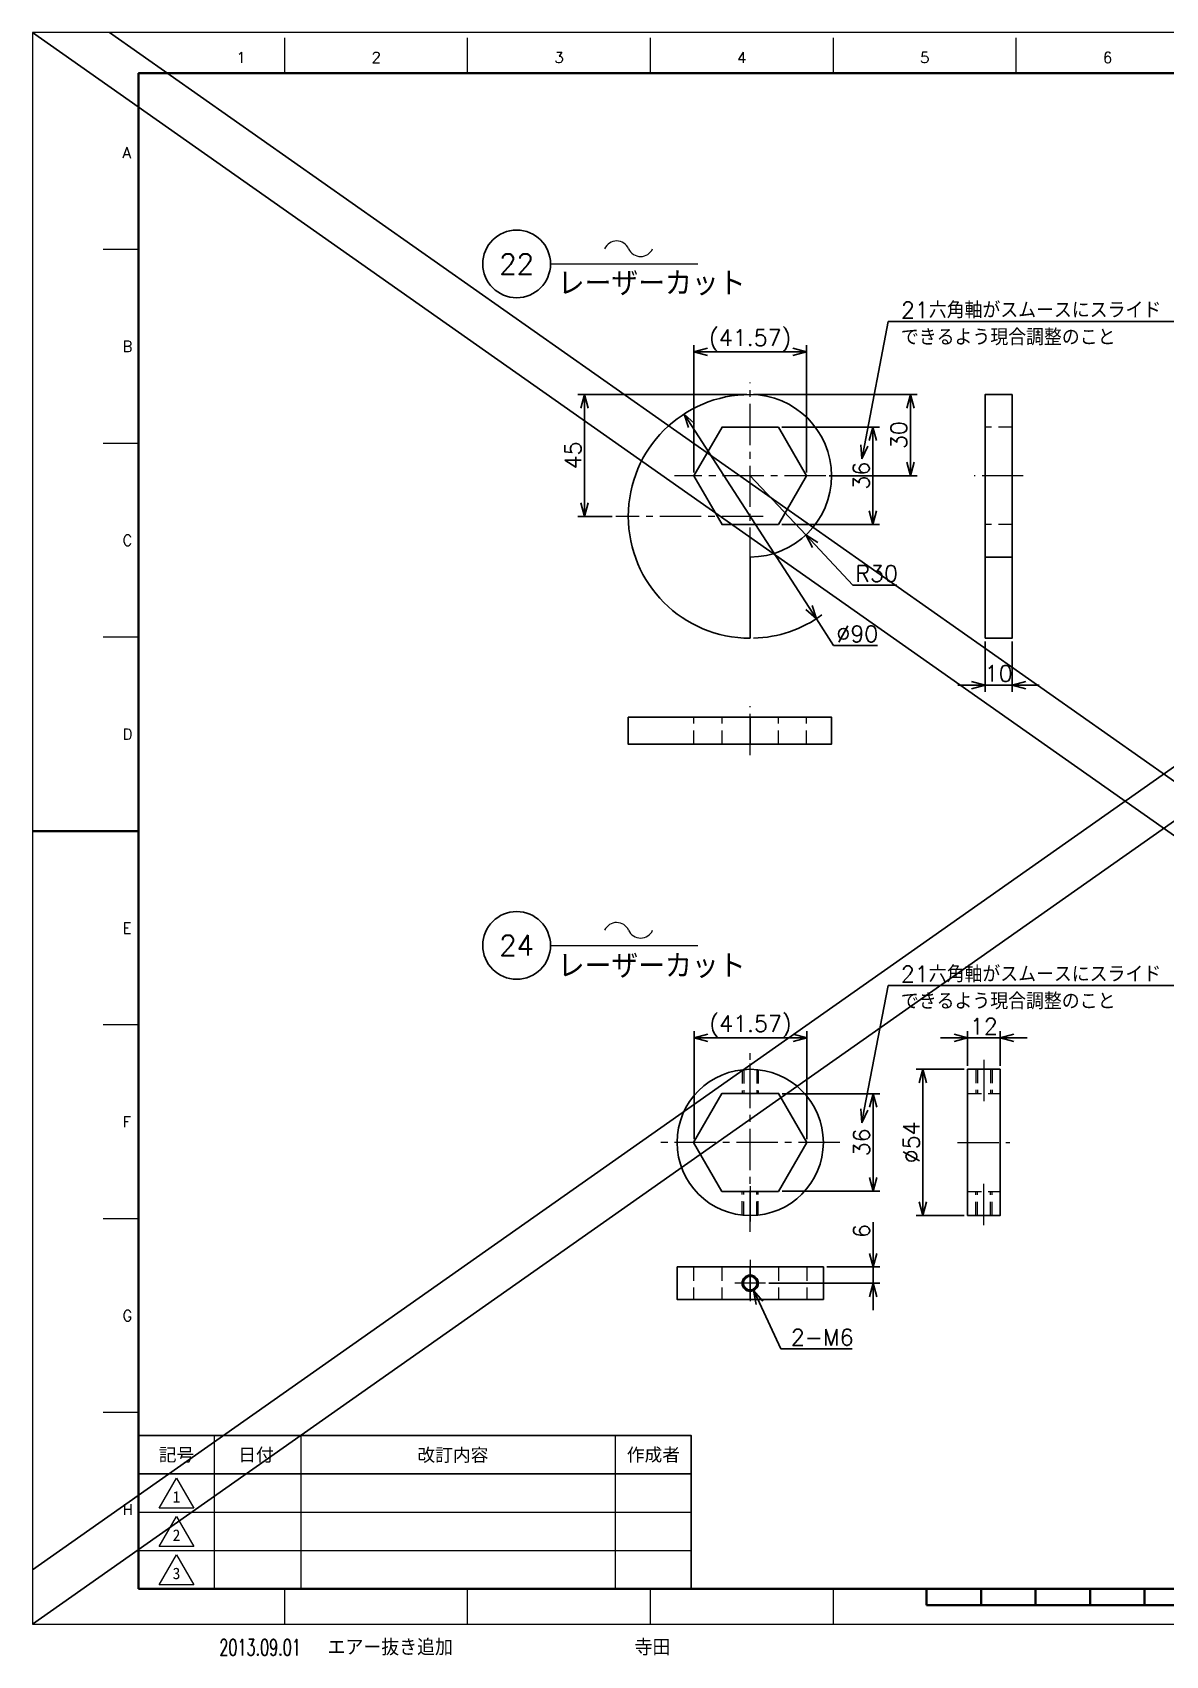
# Model space of a CAD drawing. Header units: millimetres. Extents: x 0 to 1791, y -12 to 588.
# Drawn here: x 0 to 418, y -12 to 588 of the extents above; entities that cross this region are included whole.
import ezdxf
from ezdxf import colors
from ezdxf.entities.mleader import LeaderData, LeaderLine
from ezdxf.enums import TextEntityAlignment as Align
from ezdxf.math import Vec2, Vec3

# ---------------------------------------------------------------- set-up
doc = ezdxf.new("R2010")
doc.units = ezdxf.units.MM
doc.header["$LTSCALE"] = 0.8
doc.header["$PDMODE"] = 99
doc.header["$PDSIZE"] = 1
doc.linetypes.add('CENTER2', pattern=[28.575, 19.05, -3.175, 3.175, -3.175])
doc.linetypes.add('HIDDEN', pattern=[9.525, 6.35, -3.175])
for name, color, linetype, lineweight in [('04_HIDDEN', 2, 'HIDDEN', 13), ('05_CENTER', 4, 'CENTER2', 13), ('08_DIM', 3, 'Continuous', 13), ('90_FRAME', 5, 'Continuous', 35)]:
    doc.layers.add(name, color=color, linetype=linetype, lineweight=lineweight)
doc.layers.add('10_DRAFT', color=8, linetype='Continuous', lineweight=0, plot=False)
doc.layers.add('91_BLANK', color=5, linetype='Continuous', lineweight=0, plot=False)
doc.styles.add('KSS_TXT', font='txt.shx', dxfattribs={"bigfont": 'extfont2.shx'})
doc.styles.add('MS_G', font='MS Gothic.ttf')
doc.styles.get("Standard").update_dxf_attribs({"font": 'txt.shx', "bigfont": 'extfont2.shx'})
doc.styles.add('表題用', font='MS PGothic.ttf')
doc.dimstyles.new('KSS_DIM', dxfattribs={"dimscale": 2, "dimtxt": 3, "dimasz": 2.5, "dimexe": 1.25, "dimexo": 0.625, "dimtad": 1, "dimdsep": 46, "dimtxsty": 'KSS_TXT', "dimblk": 'OPEN30', "dimcen": 0, "dimazin": 2, "dimtfac": 0.75, "dimtmove": 0, "dimatfit": 3, "dimldrblk": 'OPEN30', "dimfxl": 1.25, "dimtolj": 1, "dimarcsym": 0})
doc.dimstyles.new('KSS_DIM$3', dxfattribs={"dimscale": 2, "dimtxt": 3, "dimasz": 2.5, "dimexe": 1.25, "dimexo": 0.625, "dimtad": 1, "dimtih": 1, "dimtoh": 1, "dimdsep": 46, "dimtxsty": 'KSS_TXT', "dimblk": 'OPEN30', "dimcen": 0, "dimazin": 2, "dimtfac": 0.75, "dimtofl": 0, "dimtmove": 0, "dimatfit": 3, "dimldrblk": 'OPEN30', "dimfxl": 1.25, "dimtolj": 1, "dimarcsym": 0})
doc.dimstyles.new('KSS_DIM$4', dxfattribs={"dimscale": 2, "dimtxt": 3, "dimasz": 2.5, "dimexe": 1.25, "dimexo": 0.625, "dimtad": 1, "dimtih": 1, "dimtoh": 1, "dimdsep": 46, "dimtxsty": 'KSS_TXT', "dimblk": 'OPEN30', "dimcen": 0, "dimse1": 1, "dimazin": 2, "dimtfac": 0.75, "dimtofl": 0, "dimtmove": 0, "dimatfit": 3, "dimldrblk": 'OPEN30', "dimfxl": 1.25, "dimtolj": 1, "dimarcsym": 0})

# ---------------------------------------------------------------- blocks, each defined once
blk = doc.blocks.new('AM_BALLOON1')
at = {"transparency": 16777216}
blk.add_circle((0, 0), 5, dxfattribs=at)
blk.add_attdef('B_NUMBER', text='', height=3, dxfattribs=at).set_placement((0, 0), align=Align.MIDDLE_CENTER)
blk = doc.blocks.new('_OPEN')
at = {"color": 0, "linetype": 'ByBlock'}
for p, q in [((-1, 0.17), (0, 0)), ((0, 0), (-1, -0.17)), ((0, 0), (-1, 0))]:
    blk.add_line(p, q, dxfattribs=at)
blk = doc.blocks.new('p1ba05')
for centre, start, end in [((-2.95, 0.29), 24.2276, 155.5758), ((0, 1.62), 204.2276, 335.5758)]:
    blk.add_arc(centre, 1.62, start, end)
blk = doc.blocks.new('M6tz')
at = {"color": 0}
for radius in [3, 2.5]:
    blk.add_circle((0, 0), radius, dxfattribs=at)
at = {"layer": '05_CENTER'}
for p, q in [((5.68, 0), (-5.68, 0)), ((0, -5.68), (0, 5.68))]:
    blk.add_line(p, q, dxfattribs=at)
blk = doc.blocks.new('_Open30')
at = {"color": 0, "linetype": 'ByBlock', "lineweight": -2}
for p, q in [((-1, 0.27), (0, 0)), ((0, 0), (-1, -0.27)), ((0, 0), (-1, 0))]:
    blk.add_line(p, q, dxfattribs=at)
blk = doc.blocks.new('*D143')
at = {"layer": '08_DIM', "color": 0, "lineweight": -2, "transparency": 16777216}
for p, q in [((302.8, 383.65), (288.86, 398.5)), ((319.05, 383.65), (302.8, 383.65))]:
    blk.add_line(p, q, dxfattribs=at)
at = {"layer": 'Defpoints', "color": 0, "transparency": 16777216}
for p in [(264.9, 424.01), (285.44, 402.14)]:
    blk.add_point(p, dxfattribs=at)
at = {"layer": '08_DIM', "color": 0, "lineweight": -2, "transparency": 16777216, "xscale": 5, "yscale": 5, "zscale": 5, "rotation": 133.2073344982006}
blk.add_blockref('_Open30', (285.44, 402.14), dxfattribs=at)
at = {"layer": '08_DIM', "color": 0, "transparency": 16777216, "insert": (311.55, 387.9), "char_height": 6, "attachment_point": 5, "style": 'KSS_TXT'}
blk.add_mtext('\\A1;R30', dxfattribs=at)
blk = doc.blocks.new('*D144')
at = {"layer": '08_DIM', "color": 0, "lineweight": -2, "transparency": 16777216}
for p, q in [((276.54, 442.01), (312.63, 442.01)), ((310.13, 437.01), (310.13, 411.01)), ((276.54, 406.01), (312.63, 406.01))]:
    blk.add_line(p, q, dxfattribs=at)
at = {"layer": 'Defpoints', "color": 0, "transparency": 16777216}
for p in [(275.29, 442.01), (275.29, 406.01), (310.13, 406.01)]:
    blk.add_point(p, dxfattribs=at)
at = {"layer": '08_DIM', "color": 0, "lineweight": -2, "transparency": 16777216, "xscale": 5, "yscale": 5, "zscale": 5}
for p, rotation in [((310.13, 442.01), 90), ((310.13, 406.01), 270)]:
    blk.add_blockref('_Open30', p, dxfattribs=dict(at, rotation=rotation))
at = {"layer": '08_DIM', "color": 0, "transparency": 16777216, "insert": (305.88, 424.01), "char_height": 6, "attachment_point": 5, "rotation": 90, "style": 'KSS_TXT'}
blk.add_mtext('\\A1;36', dxfattribs=at)
blk = doc.blocks.new('*D145')
at = {"layer": '08_DIM', "color": 0, "lineweight": -2, "transparency": 16777216}
for p, q in [((266.15, 454.01), (326.51, 454.01)), ((324.01, 429.01), (324.01, 449.01)), ((294.06, 424.01), (326.51, 424.01))]:
    blk.add_line(p, q, dxfattribs=at)
at = {"layer": 'Defpoints', "color": 0, "transparency": 16777216}
for p in [(264.9, 454.01), (324.01, 454.01), (292.81, 424.01)]:
    blk.add_point(p, dxfattribs=at)
at = {"layer": '08_DIM', "color": 0, "lineweight": -2, "transparency": 16777216, "xscale": 5, "yscale": 5, "zscale": 5}
for p, rotation in [((324.01, 454.01), 90), ((324.01, 424.01), 270)]:
    blk.add_blockref('_Open30', p, dxfattribs=dict(at, rotation=rotation))
at = {"layer": '08_DIM', "color": 0, "transparency": 16777216, "insert": (319.76, 439.01), "char_height": 6, "attachment_point": 5, "rotation": 90, "style": 'KSS_TXT'}
blk.add_mtext('\\A1;30', dxfattribs=at)
blk = doc.blocks.new('*D146')
at = {"layer": '08_DIM', "color": 0, "lineweight": -2, "transparency": 16777216}
for p, q in [((244.11, 425.26), (244.11, 472.24)), ((280.68, 469.74), (249.11, 469.74)), ((285.68, 425.26), (285.68, 472.24))]:
    blk.add_line(p, q, dxfattribs=at)
at = {"layer": 'Defpoints', "color": 0, "transparency": 16777216}
for p in [(244.11, 469.74), (244.11, 424.01), (285.68, 424.01)]:
    blk.add_point(p, dxfattribs=at)
at = {"layer": '08_DIM', "color": 0, "lineweight": -2, "transparency": 16777216, "xscale": 5, "yscale": 5, "zscale": 5, "rotation": 180}
blk.add_blockref('_Open30', (244.11, 469.74), dxfattribs=at)
at = {"layer": '08_DIM', "color": 0, "lineweight": -2, "transparency": 16777216, "xscale": 5, "yscale": 5, "zscale": 5}
blk.add_blockref('_Open30', (285.68, 469.74), dxfattribs=at)
at = {"layer": '08_DIM', "color": 0, "transparency": 16777216, "insert": (264.9, 473.99), "char_height": 6, "attachment_point": 5, "style": 'KSS_TXT'}
blk.add_mtext('\\A1;(41.57)', dxfattribs=at)
blk = doc.blocks.new('*D147')
at = {"layer": '08_DIM', "color": 0, "lineweight": -2, "transparency": 16777216}
for p, q in [((351.57, 362.76), (351.57, 344.23)), ((361.57, 362.76), (361.57, 344.23)), ((346.57, 346.73), (341.57, 346.73)), ((361.57, 346.73), (351.57, 346.73)), ((366.57, 346.73), (371.57, 346.73))]:
    blk.add_line(p, q, dxfattribs=at)
at = {"layer": 'Defpoints', "color": 0, "transparency": 16777216}
for p in [(351.57, 364.01), (361.57, 364.01), (351.57, 346.73)]:
    blk.add_point(p, dxfattribs=at)
at = {"layer": '08_DIM', "color": 0, "lineweight": -2, "transparency": 16777216, "xscale": 5, "yscale": 5, "zscale": 5}
blk.add_blockref('_Open30', (351.57, 346.73), dxfattribs=at)
at = {"layer": '08_DIM', "color": 0, "lineweight": -2, "transparency": 16777216, "xscale": 5, "yscale": 5, "zscale": 5, "rotation": 180}
blk.add_blockref('_Open30', (361.57, 346.73), dxfattribs=at)
at = {"layer": '08_DIM', "color": 0, "transparency": 16777216, "insert": (356.57, 350.98), "char_height": 6, "attachment_point": 5, "style": 'KSS_TXT'}
blk.add_mtext('\\A1;10', dxfattribs=at)
blk = doc.blocks.new('*D148')
at = {"layer": '08_DIM', "color": 0, "lineweight": -2, "transparency": 16777216}
for p, q in [((263.65, 454.01), (201.29, 454.01)), ((203.79, 414.01), (203.79, 449.01)), ((214.01, 409.01), (201.29, 409.01))]:
    blk.add_line(p, q, dxfattribs=at)
at = {"layer": 'Defpoints', "color": 0, "transparency": 16777216}
for p in [(203.79, 454.01), (264.9, 454.01), (215.26, 409.01)]:
    blk.add_point(p, dxfattribs=at)
at = {"layer": '08_DIM', "color": 0, "lineweight": -2, "transparency": 16777216, "xscale": 5, "yscale": 5, "zscale": 5}
for p, rotation in [((203.79, 454.01), 90), ((203.79, 409.01), 270)]:
    blk.add_blockref('_Open30', p, dxfattribs=dict(at, rotation=rotation))
at = {"layer": '08_DIM', "color": 0, "transparency": 16777216, "insert": (199.54, 431.51), "char_height": 6, "attachment_point": 5, "rotation": 90, "style": 'KSS_TXT'}
blk.add_mtext('\\A1;45', dxfattribs=at)
blk = doc.blocks.new('*D149')
at = {"layer": '08_DIM', "color": 0, "lineweight": -2, "transparency": 16777216}
for p, q in [((243.2, 442.61), (286.6, 375.4)), ((289.31, 371.2), (295.66, 361.37)), ((295.66, 361.37), (311.91, 361.37))]:
    blk.add_line(p, q, dxfattribs=at)
blk.add_arc((264.9, 409.01), 45, 271.59155, 306.03568, dxfattribs=at)
at = {"layer": 'Defpoints', "color": 0, "transparency": 16777216}
for p in [(240.49, 446.81), (289.31, 371.2)]:
    blk.add_point(p, dxfattribs=at)
at = {"layer": '08_DIM', "color": 0, "lineweight": -2, "transparency": 16777216, "xscale": 5, "yscale": 5, "zscale": 5}
for p, rotation in [((240.49, 446.81), 122.8525800819199), ((289.31, 371.2), 302.8525800819199)]:
    blk.add_blockref('_Open30', p, dxfattribs=dict(at, rotation=rotation))
at = {"layer": '08_DIM', "color": 0, "transparency": 16777216, "insert": (304.41, 365.62), "char_height": 6, "attachment_point": 5, "style": 'KSS_TXT'}
blk.add_mtext('\\A1;%%C90', dxfattribs=at)
blk = doc.blocks.new('*D151')
at = {"layer": '08_DIM', "color": 0, "lineweight": -2, "transparency": 16777216}
for p, q in [((276.66, 195.84), (312.75, 195.84)), ((310.25, 190.84), (310.25, 164.84)), ((276.66, 159.84), (312.75, 159.84))]:
    blk.add_line(p, q, dxfattribs=at)
at = {"layer": 'Defpoints', "color": 0, "transparency": 16777216}
for p in [(275.41, 195.84), (275.41, 159.84), (310.25, 159.84)]:
    blk.add_point(p, dxfattribs=at)
at = {"layer": '08_DIM', "color": 0, "lineweight": -2, "transparency": 16777216, "xscale": 5, "yscale": 5, "zscale": 5}
for p, rotation in [((310.25, 195.84), 90), ((310.25, 159.84), 270)]:
    blk.add_blockref('_Open30', p, dxfattribs=dict(at, rotation=rotation))
at = {"layer": '08_DIM', "color": 0, "transparency": 16777216, "insert": (306, 177.84), "char_height": 6, "attachment_point": 5, "rotation": 90, "style": 'KSS_TXT'}
blk.add_mtext('\\A1;36', dxfattribs=at)
blk = doc.blocks.new('*D150')
at = {"layer": '08_DIM', "color": 0, "lineweight": -2, "transparency": 16777216}
for p, q in [((244.23, 179.09), (244.23, 218.96)), ((280.8, 216.46), (249.23, 216.46)), ((285.8, 179.09), (285.8, 218.96))]:
    blk.add_line(p, q, dxfattribs=at)
at = {"layer": 'Defpoints', "color": 0, "transparency": 16777216}
for p in [(244.23, 216.46), (244.23, 177.84), (285.8, 177.84)]:
    blk.add_point(p, dxfattribs=at)
at = {"layer": '08_DIM', "color": 0, "lineweight": -2, "transparency": 16777216, "xscale": 5, "yscale": 5, "zscale": 5, "rotation": 180}
blk.add_blockref('_Open30', (244.23, 216.46), dxfattribs=at)
at = {"layer": '08_DIM', "color": 0, "lineweight": -2, "transparency": 16777216, "xscale": 5, "yscale": 5, "zscale": 5}
blk.add_blockref('_Open30', (285.8, 216.46), dxfattribs=at)
at = {"layer": '08_DIM', "color": 0, "transparency": 16777216, "insert": (265.01, 220.71), "char_height": 6, "attachment_point": 5, "style": 'KSS_TXT'}
blk.add_mtext('\\A1;(41.57)', dxfattribs=at)
blk = doc.blocks.new('*D152')
at = {"layer": '08_DIM', "color": 0, "lineweight": -2, "transparency": 16777216}
for p, q in [((343.89, 204.84), (326.13, 204.84)), ((328.63, 199.84), (328.63, 155.84)), ((343.89, 150.84), (326.13, 150.84))]:
    blk.add_line(p, q, dxfattribs=at)
at = {"layer": 'Defpoints', "color": 0, "transparency": 16777216}
for p in [(345.14, 204.84), (328.63, 150.84), (345.14, 150.84)]:
    blk.add_point(p, dxfattribs=at)
at = {"layer": '08_DIM', "color": 0, "lineweight": -2, "transparency": 16777216, "xscale": 5, "yscale": 5, "zscale": 5}
for p, rotation in [((328.63, 204.84), 90), ((328.63, 150.84), 270)]:
    blk.add_blockref('_Open30', p, dxfattribs=dict(at, rotation=rotation))
at = {"layer": '08_DIM', "color": 0, "transparency": 16777216, "insert": (324.38, 177.84), "char_height": 6, "attachment_point": 5, "rotation": 90, "style": 'KSS_TXT'}
blk.add_mtext('\\A1;%%C54', dxfattribs=at)
blk = doc.blocks.new('*D153')
at = {"layer": '08_DIM', "color": 0, "lineweight": -2, "transparency": 16777216}
for p, q in [((340.14, 216.46), (335.14, 216.46)), ((345.14, 206.09), (345.14, 218.96)), ((357.14, 216.46), (345.14, 216.46)), ((357.14, 206.09), (357.14, 218.96)), ((362.14, 216.46), (367.14, 216.46))]:
    blk.add_line(p, q, dxfattribs=at)
at = {"layer": 'Defpoints', "color": 0, "transparency": 16777216}
for p in [(345.14, 216.46), (345.14, 204.84), (357.14, 204.84)]:
    blk.add_point(p, dxfattribs=at)
at = {"layer": '08_DIM', "color": 0, "lineweight": -2, "transparency": 16777216, "xscale": 5, "yscale": 5, "zscale": 5}
blk.add_blockref('_Open30', (345.14, 216.46), dxfattribs=at)
at = {"layer": '08_DIM', "color": 0, "lineweight": -2, "transparency": 16777216, "xscale": 5, "yscale": 5, "zscale": 5, "rotation": 180}
blk.add_blockref('_Open30', (357.14, 216.46), dxfattribs=at)
at = {"layer": '08_DIM', "color": 0, "transparency": 16777216, "insert": (351.14, 220.71), "char_height": 6, "attachment_point": 5, "style": 'KSS_TXT'}
blk.add_mtext('\\A1;12', dxfattribs=at)
blk = doc.blocks.new('*D154')
at = {"layer": '08_DIM', "color": 0, "lineweight": -2, "transparency": 16777216}
for p, q in [((310.26, 136.86), (310.26, 148.36)), ((293.15, 131.86), (312.76, 131.86)), ((310.26, 125.86), (310.26, 131.86)), ((271.82, 125.86), (312.76, 125.86)), ((310.26, 120.86), (310.26, 115.86))]:
    blk.add_line(p, q, dxfattribs=at)
at = {"layer": 'Defpoints', "color": 0, "transparency": 16777216}
for p in [(291.9, 131.86), (310.26, 131.86), (270.57, 125.86)]:
    blk.add_point(p, dxfattribs=at)
at = {"layer": '08_DIM', "color": 0, "lineweight": -2, "transparency": 16777216, "xscale": 5, "yscale": 5, "zscale": 5}
for p, rotation in [((310.26, 131.86), 270), ((310.26, 125.86), 90)]:
    blk.add_blockref('_Open30', p, dxfattribs=dict(at, rotation=rotation))
at = {"layer": '08_DIM', "color": 0, "transparency": 16777216, "insert": (306.01, 145.11), "char_height": 6, "attachment_point": 5, "rotation": 90, "style": 'KSS_TXT'}
blk.add_mtext('\\A1;6', dxfattribs=at)
blk = doc.blocks.new('*D155')
at = {"layer": '08_DIM', "color": 0, "lineweight": -2, "transparency": 16777216}
for p, q in [((276.23, 101.65), (268.29, 118.62)), ((302.48, 101.65), (276.23, 101.65))]:
    blk.add_line(p, q, dxfattribs=at)
at = {"layer": 'Defpoints', "color": 0, "transparency": 16777216}
for p in [(263.63, 128.58), (266.17, 123.14)]:
    blk.add_point(p, dxfattribs=at)
at = {"layer": '08_DIM', "color": 0, "lineweight": -2, "transparency": 16777216, "xscale": 5, "yscale": 5, "zscale": 5, "rotation": 115.0759533002459}
blk.add_blockref('_Open30', (266.17, 123.14), dxfattribs=at)
at = {"layer": '08_DIM', "color": 0, "transparency": 16777216, "insert": (291.48, 105.9), "char_height": 6, "attachment_point": 5, "style": 'KSS_TXT'}
blk.add_mtext('\\A1;2-M6', dxfattribs=at)

msp = doc.modelspace()

# ---------------------------------------------------------------- linework, layer by layer
for p, q in [((0, 587.7), (834.992, 0)), ((834.992, 587.7), (0, 0)), ((806.587, 587.7), (0, 19.992)), ((28.405, 587.7), (834.992, 19.992))]:
    msp.add_line(p, q)
at = {"color": 0}
for p, q in [((264.897, 394.007), (264.897, 364.007)), ((361.571, 394.007), (351.571, 394.007)), ((264.897, 324.891), (264.897, 334.891))]:
    msp.add_line(p, q, dxfattribs=at)
for points in [[(351.571, 364.007), (361.571, 364.007), (361.571, 454.007), (351.571, 454.007)], [(219.897, 334.891), (219.897, 324.891), (294.897, 324.891), (294.897, 334.891)], [(345.141, 150.84), (357.141, 150.84), (357.141, 204.84), (345.141, 204.84)], [(275.347, 159.74), (254.447, 159.74), (243.997, 177.84), (254.447, 195.94), (275.347, 195.94), (285.797, 177.84)], [(237.897, 131.862), (237.897, 119.862), (291.897, 119.862), (291.897, 131.862)]]:
    msp.add_lwpolyline(points, close=True, dxfattribs=at)
for points in [[(254.505, 406.007), (275.29, 406.007), (285.682, 424.007), (275.29, 442.007), (254.505, 442.007), (244.113, 424.007), (254.505, 406.007)], [(254.505, 442.007), (244.113, 424.007), (254.505, 406.007), (275.29, 406.007), (285.682, 424.007), (275.29, 442.007), (254.505, 442.007)]]:
    msp.add_lwpolyline(points, dxfattribs=at)
msp.add_circle((264.897, 177.84), 27, dxfattribs=at)
for centre, radius, start, end in [((264.897, 409.007), 45, 90, 270), ((264.897, 424.007), 30, 270, 90)]:
    msp.add_arc(centre, radius, start, end, dxfattribs=at)
at = {"layer": '04_HIDDEN'}
for p, q in [((361.571, 442.007), (351.571, 442.007)), ((361.571, 406.007), (351.571, 406.007)), ((244.113, 324.891), (244.113, 334.891)), ((285.682, 324.891), (285.682, 334.891)), ((261.897, 204.672), (261.897, 195.94)), ((262.497, 204.733), (262.497, 195.94)), ((267.297, 204.733), (267.297, 195.94)), ((267.897, 204.672), (267.897, 195.94)), ((348.141, 204.84), (348.141, 195.94)), ((348.741, 204.84), (348.741, 195.94)), ((353.541, 204.84), (353.541, 195.94)), ((354.141, 204.84), (354.141, 195.94)), ((345.141, 195.94), (357.141, 195.94)), ((261.897, 151.007), (261.897, 159.74)), ((262.497, 150.946), (262.497, 159.74)), ((267.297, 150.946), (267.297, 159.74)), ((267.897, 151.007), (267.897, 159.74)), ((345.141, 159.74), (357.141, 159.74)), ((348.141, 150.84), (348.141, 159.74)), ((348.741, 150.84), (348.741, 159.74)), ((353.541, 150.84), (353.541, 159.74)), ((354.141, 150.84), (354.141, 159.74)), ((243.997, 131.862), (243.997, 119.862)), ((254.447, 131.862), (254.447, 119.862)), ((275.347, 131.862), (275.347, 119.862)), ((285.797, 131.862), (285.797, 119.862))]:
    msp.add_line(p, q, dxfattribs=at)
at = {"layer": '04_HIDDEN', "color": 3}
for p, q in [((254.505, 324.891), (254.505, 334.891)), ((275.29, 324.891), (275.29, 334.891))]:
    msp.add_line(p, q, dxfattribs=at)
at = {"layer": '05_CENTER'}
for p, q in [((264.897, 389.616), (264.897, 458.398)), ((292.811, 424.007), (236.984, 424.007)), ((365.691, 424.007), (347.525, 424.007)), ((269.65, 409.007), (215.261, 409.007)), ((264.897, 320.808), (264.897, 338.974)), ((264.897, 144.795), (264.897, 210.884)), ((264.897, 194.052), (264.897, 207.039)), ((351.141, 208.34), (351.141, 192.44)), ((297.942, 177.84), (231.853, 177.84)), ((341.434, 177.84), (360.761, 177.84)), ((351.141, 147.34), (351.141, 163.24)), ((264.897, 161.627), (264.897, 148.64)), ((264.897, 134.512), (264.897, 117.212))]:
    msp.add_line(p, q, dxfattribs=at)
at = {"layer": '08_DIM'}
for p, q in [((191.209, 502.233), (245.618, 502.233)), ((285.437, 402.141), (264.897, 424.007)), ((191.209, 250.573), (245.618, 250.573))]:
    msp.add_line(p, q, dxfattribs=at)
at = {"layer": '10_DRAFT'}
for p, q in [((264.897, 173.086), (264.897, 182.593)), ((269.65, 177.84), (260.144, 177.84))]:
    msp.add_line(p, q, dxfattribs=at)
at = {"layer": '90_FRAME', "color": 4, "lineweight": 13}
for p, q in [((93.133, 572.615), (93.133, 585.683)), ((160.615, 572.615), (160.615, 585.683)), ((228.097, 572.615), (228.097, 585.683)), ((295.58, 572.615), (295.58, 585.683)), ((363.062, 572.615), (363.062, 585.683)), ((39.164, 507.551), (26.096, 507.551)), ((39.164, 435.971), (26.096, 435.971)), ((39.164, 364.392), (26.096, 364.392)), ((39.164, 221.233), (26.096, 221.233)), ((39.164, 149.654), (26.096, 149.654)), ((39.164, 78.074), (26.096, 78.074)), ((93.133, 0), (93.133, 13.01)), ((160.615, 0), (160.615, 13.01)), ((228.097, 0), (228.097, 13.01)), ((295.58, 0), (295.58, 13.01))]:
    msp.add_line(p, q, dxfattribs=at)
at = {"layer": '90_FRAME'}
for p, q in [((0, 292.812), (39.164, 292.812)), ((330.019, 6.978), (330.019, 13.01)), ((350.124, 6.978), (350.124, 13.01)), ((370.229, 6.978), (370.229, 13.01)), ((390.334, 6.978), (390.334, 13.01)), ((410.439, 6.978), (410.439, 13.01)), ((330.019, 6.978), (531.069, 6.978))]:
    msp.add_line(p, q, dxfattribs=at)
at = {"layer": '90_FRAME', "color": 0, "lineweight": 13}
for p, q in [((67.164, 13.01), (67.164, 69.581)), ((99.164, 13.01), (99.164, 69.581)), ((215.164, 13.01), (215.164, 69.581)), ((39.164, 41.296), (243.164, 41.296)), ((39.164, 27.153), (243.164, 27.153))]:
    msp.add_line(p, q, dxfattribs=at)
at = {"layer": '90_FRAME', "color": 0, "lineweight": 25}
msp.add_line((39.164, 55.438), (243.164, 55.438), dxfattribs=at)
at = {"layer": '90_FRAME'}
msp.add_lwpolyline([(39.164, 13.01), (821.924, 13.01), (821.924, 572.615), (39.164, 572.615)], close=True, dxfattribs=at)
at = {"layer": '90_FRAME', "color": 0, "lineweight": 25}
msp.add_lwpolyline([(39.164, 13.01), (243.164, 13.01), (243.164, 69.581), (39.164, 69.581)], close=True, dxfattribs=at)
at = {"layer": '90_FRAME', "color": 0, "lineweight": 13}
for points in [[(46.8, 42.798), (53.164, 53.821), (59.529, 42.798), (46.8, 42.798)], [(46.8, 28.655), (53.164, 39.678), (59.529, 28.655), (46.8, 28.655)], [(46.8, 14.512), (53.164, 25.535), (59.529, 14.512), (46.8, 14.512)]]:
    msp.add_lwpolyline(points, dxfattribs=at)
at = {"layer": '91_BLANK'}
msp.add_lwpolyline([(0, 0), (834.992, 0), (834.992, 587.7), (0, 587.7)], close=True, dxfattribs=at)

# ---------------------------------------------------------------- block references
msp.add_blockref('M6tz', (264.897, 125.862))
at = {"layer": '08_DIM', "xscale": 3, "yscale": 3, "zscale": 3}
for p in [(224.446, 504.968), (224.446, 253.308)]:
    msp.add_blockref('p1ba05', p, dxfattribs=at)

# ---------------------------------------------------------------- texts
at = {"layer": '08_DIM', "style": 'KSS_TXT'}
for p in [(193.865, 490.496), (193.865, 238.466)]:
    msp.add_text('レーザーカット', height=9, dxfattribs=at).set_placement(p)
at = {"layer": '90_FRAME', "color": 0, "lineweight": 13, "style": 'KSS_TXT'}
for s, p in [('1', (77.003, 575.218)), ('2', (126.874, 575.218)), ('3', (194.356, 575.218)), ('4', (261.839, 575.218)), ('5', (329.321, 575.218)), ('6', (396.803, 575.218))]:
    msp.add_text(s, height=4.033, dxfattribs=at).set_placement(p, align=Align.BOTTOM_CENTER)
for s, p in [('A', (33.228, 543.34)), ('B', (33.228, 471.761)), ('C', (33.228, 400.182)), ('D', (33.228, 328.602)), ('E', (33.228, 257.023)), ('F', (33.228, 185.443)), ('G', (33.228, 113.864)), ('H', (33.228, 42.285))]:
    msp.add_text(s, height=4.033, dxfattribs=at).set_placement(p, align=Align.MIDDLE_LEFT)
at = {"layer": '90_FRAME', "color": 0, "style": '表題用'}
for s, p in [('記号', (53.164, 62.51)), ('日付', (82.477, 62.51)), ('作成者', (229.164, 62.51))]:
    msp.add_text(s, height=4.8, dxfattribs=at).set_placement(p, align=Align.MIDDLE_CENTER)
msp.add_text('改訂内容', height=4.8, dxfattribs=at).set_placement((155.164, 62.51), align=Align.MIDDLE)
at = {"layer": '90_FRAME', "color": 0, "lineweight": 13, "style": 'MS_G'}
for s, p in [('1', (53.164, 46.953)), ('2', (53.164, 32.81)), ('3', (53.164, 18.667))]:
    msp.add_text(s, height=4.243, dxfattribs=at).set_placement(p, align=Align.MIDDLE)
at = {"layer": '90_FRAME', "color": 3, "lineweight": 13, "width": 0.65}
msp.add_text('2013.09.01', height=6, dxfattribs=at).set_placement((68.957, -11.611))
at = {"layer": '90_FRAME', "color": 3, "lineweight": 13}
for s, p in [('エアー抜き追加', (108.94, -11.611)), ('寺田', (222.213, -11.611))]:
    msp.add_text(s, height=6, dxfattribs=at).set_placement(p)

# ---------------------------------------------------------------- dimensions: what is measured, and where the dimension line sits
at = {"layer": '08_DIM'}
for base, p1, p2, picture, middle in [((244.113, 469.742), (285.682, 424.007), (244.113, 424.007), '*D146', (264.897, 473.992)), ((244.228, 216.46), (285.797, 177.84), (244.228, 177.84), '*D150', (265.013, 220.71))]:
    dim = msp.add_linear_dim(base=base, p1=p1, p2=p2, text='(<>)', dimstyle='KSS_DIM', dxfattribs=at)
    dim.commit()
    dim.dimension.update_dxf_attribs({"geometry": picture, "text_midpoint": middle})
for base, p1, p2, picture, middle in [((203.791, 454.007), (215.261, 409.007), (264.897, 454.007), '*D148', (199.541, 431.507)), ((324.01, 454.007), (292.811, 424.007), (264.897, 454.007), '*D145', (319.76, 439.007)), ((310.13, 406.007), (275.29, 442.007), (275.29, 406.007), '*D144', (305.88, 424.007)), ((310.245, 159.84), (275.405, 195.84), (275.405, 159.84), '*D151', (305.995, 177.84)), ((310.261, 131.862), (270.573, 125.862), (291.897, 131.862), '*D154', (306.011, 145.112))]:
    dim = msp.add_linear_dim(base=base, p1=p1, p2=p2, angle=90, dimstyle='KSS_DIM', dxfattribs=at)
    dim.commit()
    dim.dimension.update_dxf_attribs({"geometry": picture, "text_midpoint": middle})
dim = msp.add_diameter_dim_2p(p1=(240.486, 446.81), p2=(289.309, 371.204), dimstyle='KSS_DIM$3', override={"dimpost": '%%C<>', "dimtix": 1, "dimatfit": 2}, dxfattribs=at)
dim.commit()
dim.dimension.update_dxf_attribs({"geometry": '*D149', "text_midpoint": (304.411, 361.367), "dimtype": 163})
dim = msp.add_radius_dim(center=(264.897, 424.007), mpoint=(285.437, 402.141), dimstyle='KSS_DIM$4', override={"dimpost": 'R<>', "dimtix": 1}, dxfattribs=at)
dim.commit()
dim.dimension.update_dxf_attribs({"geometry": '*D143', "text_midpoint": (311.555, 383.65), "dimtype": 164})
for base, p1, p2, picture, middle in [((351.571, 346.727), (361.571, 364.007), (351.571, 364.007), '*D147', (356.571, 350.977)), ((345.141, 216.46), (357.141, 204.84), (345.141, 204.84), '*D153', (351.141, 220.71))]:
    dim = msp.add_linear_dim(base=base, p1=p1, p2=p2, dimstyle='KSS_DIM', dxfattribs=at)
    dim.commit()
    dim.dimension.update_dxf_attribs({"geometry": picture, "text_midpoint": middle})
dim = msp.add_linear_dim(base=(328.635, 150.84), p1=(345.141, 204.84), p2=(345.141, 150.84), angle=90, text='%%C<>', dimstyle='KSS_DIM', dxfattribs=at)
dim.commit()
dim.dimension.update_dxf_attribs({"geometry": '*D152', "text_midpoint": (324.385, 177.84)})
dim = msp.add_diameter_dim_2p(p1=(263.626, 128.579), p2=(266.169, 123.145), text='2-M<>', dimstyle='KSS_DIM$3', override={"dimpost": '<>', "dimtix": 1}, dxfattribs=at)
dim.commit()
dim.dimension.update_dxf_attribs({"geometry": '*D155', "text_midpoint": (291.479, 101.645), "dimtype": 163})

# ---------------------------------------------------------------- leaders
ml = msp.add_multileader_block('Standard', dxfattribs=at)
ml.set_content('AM_BALLOON1', color=256, scale=2.5)
ml.set_attribute('B_NUMBER', '22', width=0)
ml.set_leader_properties(color=256, linetype='ByLayer', lineweight=-1)
ml.set_arrow_properties(name='OPEN')
ml.build(insert=Vec2(0, 0))
ml.multileader.update_dxf_attribs({"leader_type": 0, "has_dogleg": 0, "text_right_attachment_type": 6, "dogleg_length": 0, "arrow_head_size": 5, "scale": 2.5, "block_connection_type": 1})
ctx = ml.context
ctx.base_point, ctx.scale, ctx.char_height, ctx.arrow_head_size, ctx.landing_gap_size, ctx.plane_origin = Vec3(178.694, 502.243), 2.5, 10, 5, 5, Vec3(178.694, 502.243)
ctx.right_attachment, ctx.attachment_type = 6, 1
notes = []
notes.append((ctx, [(0, (0, 0, 0), (0, 0), (1, 0), 1, [])]))
ctx.block.insert = Vec3(178.694, 502.243)
ml = msp.add_multileader_block('Standard', dxfattribs=at)
ml.set_content('AM_BALLOON1', color=256, scale=2.5)
ml.set_attribute('B_NUMBER', '23', width=0)
ml.set_leader_properties(color=256, linetype='ByLayer', lineweight=-1)
ml.set_arrow_properties(name='OPEN')
ml.build(insert=Vec2(0, 0))
ml.multileader.update_dxf_attribs({"leader_type": 0, "has_dogleg": 0, "text_right_attachment_type": 6, "dogleg_length": 0, "arrow_head_size": 5, "scale": 2.5, "block_connection_type": 1})
ctx = ml.context
ctx.base_point, ctx.scale, ctx.char_height, ctx.arrow_head_size, ctx.landing_gap_size, ctx.plane_origin = Vec3(463.091, 502.243), 2.5, 10, 5, 5, Vec3(463.091, 502.243)
ctx.right_attachment, ctx.attachment_type = 6, 1
notes.append((ctx, [(0, (0, 0, 0), (0, 0), (1, 0), 1, [])]))
ctx.block.insert = Vec3(463.091, 502.243)
ml = msp.add_multileader_block('Standard', dxfattribs=at)
ml.set_content('AM_BALLOON1', color=256, scale=2.5)
ml.set_attribute('B_NUMBER', '21', width=0)
ml.set_leader_properties(color=256, linetype='ByLayer', lineweight=-1)
ml.set_arrow_properties(name='OPEN')
ml.build(insert=Vec2(0, 0))
ml.multileader.update_dxf_attribs({"leader_type": 0, "has_dogleg": 0, "text_right_attachment_type": 6, "dogleg_length": 0, "arrow_head_size": 5, "scale": 2.5, "block_connection_type": 1})
ctx = ml.context
ctx.base_point, ctx.scale, ctx.char_height, ctx.arrow_head_size, ctx.landing_gap_size, ctx.plane_origin = Vec3(1163.482, 486.274), 2.5, 10, 5, 5, Vec3(1163.482, 486.274)
ctx.right_attachment, ctx.attachment_type = 6, 1
notes.append((ctx, [(0, (0, 0, 0), (0, 0), (1, 0), 1, [])]))
ctx.block.insert = Vec3(1163.482, 486.274)
ml = msp.add_multileader_block('Standard', dxfattribs=at)
ml.set_content('AM_BALLOON1', color=256, scale=2.5)
ml.set_attribute('B_NUMBER', '22', width=0)
ml.set_leader_properties(color=256, linetype='ByLayer', lineweight=-1)
ml.set_arrow_properties(name='OPEN')
ml.build(insert=Vec2(0, 0))
ml.multileader.update_dxf_attribs({"leader_type": 0, "has_dogleg": 0, "text_right_attachment_type": 6, "dogleg_length": 0, "arrow_head_size": 5, "scale": 2.5, "block_connection_type": 1})
ctx = ml.context
ctx.base_point, ctx.scale, ctx.char_height, ctx.arrow_head_size, ctx.landing_gap_size, ctx.plane_origin = Vec3(1447.879, 486.274), 2.5, 10, 5, 5, Vec3(1447.879, 486.274)
ctx.right_attachment, ctx.attachment_type = 6, 1
notes.append((ctx, [(0, (0, 0, 0), (0, 0), (1, 0), 1, [])]))
ctx.block.insert = Vec3(1447.879, 486.274)
ml = msp.add_multileader_mtext('Standard', dxfattribs=at)
ml.set_content('21六角軸がスムースにスライド\\Pできるよう現合調整のこと', color=256)
ml.set_leader_properties()
ml.set_arrow_properties(name='OPEN30')
ml.build(insert=Vec2(0, 0))
ml.multileader.update_dxf_attribs({"text_left_attachment_type": 6, "text_right_attachment_type": 6, "dogleg_length": 0.36, "arrow_head_size": 5, "scale": 2})
ctx = ml.context
ctx.base_point, ctx.scale, ctx.char_height, ctx.arrow_head_size, ctx.landing_gap_size, ctx.plane_origin = Vec3(316.52, 480.992), 2, 6, 5, 4, Vec3(306.1, 430.259)
ctx.left_attachment, ctx.right_attachment = 6, 6
notes.append((ctx, [(0, (1, 1, 0), (315.8, 480.992), (1, 0), 0.72, [(0, [(306.1, 430.259)], 0, [])])]))
ctx.mtext.insert, ctx.mtext.flow_direction = Vec3(320.52, 488.192), 5
ml = msp.add_multileader_block('Standard', dxfattribs=at)
ml.set_content('AM_BALLOON1', color=256, scale=2.5)
ml.set_attribute('B_NUMBER', '24', width=0)
ml.set_leader_properties(color=256, linetype='ByLayer', lineweight=-1)
ml.set_arrow_properties(name='OPEN')
ml.build(insert=Vec2(0, 0))
ml.multileader.update_dxf_attribs({"leader_type": 0, "has_dogleg": 0, "text_right_attachment_type": 6, "dogleg_length": 0, "arrow_head_size": 5, "scale": 2.5, "block_connection_type": 1})
ctx = ml.context
ctx.base_point, ctx.scale, ctx.char_height, ctx.arrow_head_size, ctx.landing_gap_size, ctx.plane_origin = Vec3(178.694, 250.583), 2.5, 10, 5, 5, Vec3(178.694, 250.583)
ctx.right_attachment, ctx.attachment_type = 6, 1
notes.append((ctx, [(0, (0, 0, 0), (0, 0), (1, 0), 1, [])]))
ctx.block.insert = Vec3(178.694, 250.583)
ml = msp.add_multileader_block('Standard', dxfattribs=at)
ml.set_content('AM_BALLOON1', color=256, scale=2.5)
ml.set_attribute('B_NUMBER', '23', width=0)
ml.set_leader_properties(color=256, linetype='ByLayer', lineweight=-1)
ml.set_arrow_properties(name='OPEN')
ml.build(insert=Vec2(0, 0))
ml.multileader.update_dxf_attribs({"leader_type": 0, "has_dogleg": 0, "text_right_attachment_type": 6, "dogleg_length": 0, "arrow_head_size": 5, "scale": 2.5, "block_connection_type": 1})
ctx = ml.context
ctx.base_point, ctx.scale, ctx.char_height, ctx.arrow_head_size, ctx.landing_gap_size, ctx.plane_origin = Vec3(1163.482, 234.614), 2.5, 10, 5, 5, Vec3(1163.482, 234.614)
ctx.right_attachment, ctx.attachment_type = 6, 1
notes.append((ctx, [(0, (0, 0, 0), (0, 0), (1, 0), 1, [])]))
ctx.block.insert = Vec3(1163.482, 234.614)
ml = msp.add_multileader_mtext('Standard', dxfattribs=at)
ml.set_content('21六角軸がスムースにスライド\\Pできるよう現合調整のこと', color=256)
ml.set_leader_properties()
ml.set_arrow_properties(name='OPEN30')
ml.build(insert=Vec2(0, 0))
ml.multileader.update_dxf_attribs({"text_left_attachment_type": 6, "text_right_attachment_type": 6, "dogleg_length": 0.36, "arrow_head_size": 5, "scale": 2})
ctx = ml.context
ctx.base_point, ctx.scale, ctx.char_height, ctx.arrow_head_size, ctx.landing_gap_size, ctx.plane_origin = Vec3(316.498, 235.799), 2, 6, 5, 4, Vec3(306.078, 185.065)
ctx.left_attachment, ctx.right_attachment = 6, 6
notes.append((ctx, [(0, (1, 1, 0), (315.778, 235.799), (1, 0), 0.72, [(0, [(306.078, 185.065)], 0, [])])]))
ctx.mtext.insert, ctx.mtext.flow_direction = Vec3(320.498, 242.999), 5
for ctx, leaders in notes:
    for number, flags, end, landing, length, lines in leaders:
        leader = LeaderData()
        leader.index, (leader.has_last_leader_line, leader.has_dogleg_vector, leader.attachment_direction) = number, flags
        leader.last_leader_point, leader.dogleg_vector, leader.dogleg_length = Vec3(end), Vec3(landing), length
        for number, points, colour, breaks in lines:
            line = LeaderLine()
            line.index, line.vertices, line.color, line.breaks = number, Vec3.list(points), colors.encode_raw_color(colour), breaks
            leader.lines.append(line)
        ctx.leaders.append(leader)

doc.saveas('drawing.dxf')
